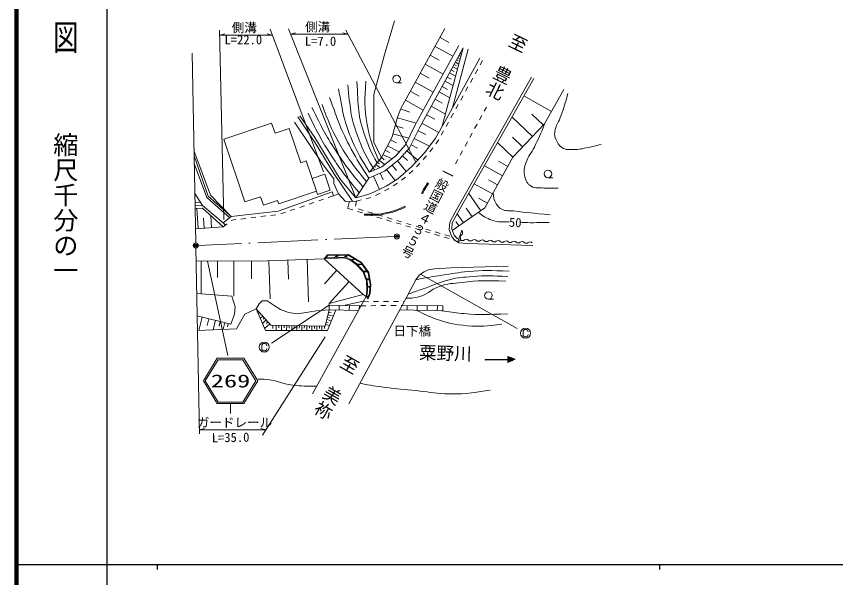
# Model space of a CAD drawing. Units: millimetres, scale not verified. Extents: x 40000 to 680000, y 20000 to 380000.
# Drawn here: x 40000 to 203061, y 202409 to 314038 of the extents above; entities that cross this region are included whole.
import ezdxf
from ezdxf.enums import TextEntityAlignment as Align

# ---------------------------------------------------------------- set-up
doc = ezdxf.new("R2010")
doc.units = ezdxf.units.MM
doc.header["$LTSCALE"] = 1000
doc.header["$PDMODE"] = 32
doc.header["$PDSIZE"] = 500
doc.linetypes.add('LONG_DASHED_DOTTED', pattern=[15.25, 12, -1.5, 0.25, -1.5])
for name, color, linetype, lineweight in [('M-BGD', 7, 'Continuous', 13), ('M-BMK', 2, 'Continuous', 13), ('M-STR-HTXT', 7, 'Continuous', 13), ('M-STR-STRC', 7, 'Continuous', 13), ('M-STR-STRD', 7, 'Continuous', 13), ('M-TTL', 2, 'Continuous', 140), ('M-TTL-BAND', 7, 'Continuous', 25)]:
    doc.layers.add(name, color=color, linetype=linetype, lineweight=lineweight)
doc.layers.add('M-BMK-HTXT', color=7, linetype='Continuous')
doc.layers.add('M-OTRS', color=6, linetype='Continuous')
doc.styles.add('@ＭＳ ゴシック', font='')
doc.styles.add('ＭＳ ゴシック', font='')
doc.styles.get('@ＭＳ ゴシック').set_extended_font_data('@MS Gothic')
doc.styles.get('ＭＳ ゴシック').set_extended_font_data('MS Gothic')

msp = doc.modelspace()

# ---------------------------------------------------------------- linework, layer by layer
at = {"layer": 'M-BGD'}
for p, q in [((124333, 309847), (126101, 308866)), ((123352, 308079), (126888, 306117)), ((128938, 307772), (124779, 292225)), ((129904, 307513), (126778, 295827)), ((128345, 306693), (128610, 306547)), ((128586, 307131), (128718, 307058)), ((122367, 306304), (124142, 305319)), ((127382, 304940), (128078, 304557)), ((127623, 305378), (127971, 305187)), ((127863, 305816), (128344, 305552)), ((128104, 306254), (128345, 306122)), ((132305, 304387), (132789, 305262)), ((121382, 304529), (124933, 302559)), ((126539, 303405), (127150, 303069)), ((126875, 304017), (127798, 303510)), ((127128, 304478), (127590, 304225)), ((131338, 302636), (131822, 303512)), ((120393, 302746), (122176, 301757)), ((125757, 301982), (126568, 301536)), ((126202, 302793), (127426, 302121)), ((130371, 300885), (130855, 301761)), ((115674, 300824), (116674, 300824)), ((119404, 300963), (122969, 298985)), ((124720, 300095), (125796, 299503)), ((125311, 301170), (126933, 300279)), ((118410, 299173), (120201, 298180)), ((124129, 299019), (126280, 297837)), ((129404, 299135), (129888, 300010)), ((117417, 297383), (120997, 295396)), ((123345, 297592), (124771, 296809)), ((128437, 297384), (128921, 298259)), ((146527, 295119), (141016, 298230)), ((116482, 295681), (118307, 295018)), ((122561, 296166), (125414, 294599)), ((127470, 295633), (127954, 296509)), ((115830, 293852), (119568, 292795)), ((121640, 294489), (123317, 293567)), ((126503, 293883), (126987, 294758)), ((142720, 290125), (138639, 294031)), ((144908, 292411), (142622, 294599)), ((115385, 292279), (116959, 291834)), ((120718, 292811), (124073, 290968)), ((125531, 292135), (125936, 292855)), ((125936, 292855), (126020, 293007)), ((114940, 290705), (118087, 289815)), ((119950, 291287), (121478, 290527)), ((124552, 290391), (125042, 291263)), ((114453, 289483), (115631, 288883)), ((119190, 289759), (122246, 288239)), ((123476, 288710), (123996, 289402)), ((123996, 289402), (124062, 289519)), ((138814, 286044), (135769, 288959)), ((140767, 288084), (138726, 290038)), ((113410, 287436), (114280, 286992)), ((113853, 288306), (116209, 287105)), ((117743, 287323), (119872, 285423)), ((118555, 288482), (119832, 287846)), ((122274, 287112), (122875, 287911)), ((112210, 285415), (113291, 284551)), ((112642, 285955), (113183, 285523)), ((112966, 286565), (114707, 285679)), ((116824, 286293), (117854, 285373)), ((120978, 285592), (121654, 286328)), ((110934, 283820), (111341, 283495)), ((111247, 284211), (111450, 284048)), ((111559, 284601), (112373, 283950)), ((111885, 285008), (112292, 284683)), ((114763, 284445), (115633, 283354)), ((115855, 285315), (117576, 283154)), ((119625, 284119), (120301, 284855)), ((136780, 282354), (133157, 284343)), ((137794, 284201), (135947, 285215)), ((111062, 282278), (112244, 279599)), ((112401, 282870), (112993, 281530)), ((113672, 283576), (115411, 281393)), ((118173, 282747), (118927, 283404)), ((98877, 281795), (99722, 279291)), ((115009, 280320), (115859, 280847)), ((116666, 281433), (117420, 282090)), ((121844, 280926), (122016, 280824)), ((134790, 278731), (131122, 280746)), ((135785, 280543), (133974, 281537)), ((145805, 281945), (146805, 281945)), ((103100, 278347), (102831, 279131)), ((111482, 278443), (112379, 278885)), ((113276, 279327), (113914, 279641)), ((113914, 279641), (114159, 279793)), ((120813, 278806), (120642, 278908)), ((75514, 278824), (77061, 276435)), ((100183, 277347), (101129, 277671)), ((102075, 277995), (103021, 278320)), ((103100, 278347), (104146, 278754)), ((107673, 277268), (107513, 276281)), ((107673, 277268), (108641, 277520)), ((109609, 277771), (110577, 278023)), ((132427, 275377), (130036, 278828)), ((133783, 276897), (131949, 277905)), ((75549, 277029), (76628, 277103)), ((75562, 276335), (77061, 276435)), ((76187, 271822), (75915, 275850)), ((77061, 276435), (81140, 272949)), ((94507, 275401), (95453, 275726)), ((96399, 276050), (97345, 276374)), ((98291, 276698), (99237, 277023)), ((106001, 275828), (106960, 275542)), ((108058, 275736), (109016, 275450)), ((117315, 276285), (117382, 276096)), ((130702, 274182), (129506, 275908)), ((78836, 272000), (78673, 274412)), ((86671, 273979), (87663, 274099)), ((88656, 274220), (89649, 274340)), ((90642, 274461), (91634, 274582)), ((92615, 274753), (93561, 275077)), ((107918, 275257), (108876, 274971)), ((109309, 274481), (109295, 274681)), ((109835, 274686), (110793, 274400)), ((109974, 275163), (110932, 274877)), ((111752, 274115), (112710, 273829)), ((111890, 274590), (112848, 274304)), ((113806, 274017), (114765, 273731)), ((128976, 272987), (127742, 274769)), ((77409, 271904), (77276, 273872)), ((81140, 272949), (81620, 272514)), ((81176, 272158), (81956, 272783)), ((82737, 273408), (82874, 273518)), ((82874, 273518), (83693, 273617)), ((84685, 273738), (85678, 273858)), ((113668, 273544), (114627, 273258)), ((115585, 272973), (116544, 272687)), ((115723, 273445), (116681, 273158)), ((117502, 272402), (118460, 272116)), ((117639, 272872), (118597, 272585)), ((128085, 272370), (127468, 273261)), ((75649, 271785), (81176, 272158)), ((119419, 271831), (120377, 271545)), ((119555, 272299), (120513, 272012)), ((121335, 271260), (122294, 270974)), ((121471, 271726), (122429, 271439)), ((123252, 270689), (124211, 270404)), ((123387, 271153), (124346, 270867)), ((127842, 269171), (128659, 271545)), ((125169, 270118), (126127, 269833)), ((125304, 270580), (126262, 270294)), ((127086, 269547), (127365, 269464)), ((128086, 269021), (129727, 268841)), ((129727, 268841), (142774, 268463)), ((76772, 265382), (76751, 258861)), ((80033, 265372), (80022, 262111)), ((83294, 265361), (83271, 258391)), ((86779, 265350), (86768, 261865)), ((90263, 265427), (90534, 257835)), ((94058, 265563), (94194, 261767)), ((97854, 265698), (98156, 257253)), ((103751, 263555), (101299, 260856)), ((106241, 261292), (102284, 256937)), ((98935, 238952), (109590, 258340)), ((109036, 258753), (109590, 258340)), ((133951, 257774), (134951, 257774)), ((102274, 256611), (102253, 255673)), ((102274, 256611), (108561, 256467)), ((108561, 256467), (102274, 256611)), ((104274, 256565), (104252, 255625)), ((109056, 257367), (105207, 256544)), ((106273, 256519), (106252, 255577)), ((108273, 256473), (108260, 255919)), ((108561, 256467), (109561, 256478)), ((109056, 257367), (110056, 257361)), ((110561, 256489), (111561, 256500)), ((111056, 257355), (112056, 257349)), ((112561, 256511), (113561, 256522)), ((113056, 257342), (114056, 257336)), ((114560, 256532), (115560, 256543)), ((115056, 257330), (116055, 257324)), ((116560, 256554), (116791, 256557)), ((124912, 256464), (116791, 256557)), ((117055, 257317), (117203, 257317)), ((117791, 256545), (117780, 255611)), ((119791, 256523), (119780, 255569)), ((121791, 256500), (121779, 255527)), ((123790, 256477), (123779, 255485)), ((88391, 255133), (88135, 254899)), ((89066, 254395), (88554, 253927)), ((88729, 254764), (88601, 254647)), ((102009, 254695), (103086, 254435)), ((102139, 255233), (102677, 255103)), ((102245, 255674), (108048, 255534)), ((124881, 255464), (124623, 255467)), ((124779, 255465), (124779, 255464)), ((76952, 254240), (76295, 251569)), ((78288, 253911), (77959, 252576)), ((79623, 253583), (79161, 251703)), ((80563, 253352), (80332, 252412)), ((81503, 253121), (81178, 251798)), ((82164, 252958), (82002, 252297)), ((89741, 253657), (88974, 252955)), ((89404, 254026), (89148, 253792)), ((90443, 252890), (89409, 251944)), ((90092, 253273), (89708, 252922)), ((101541, 252750), (102339, 252558)), ((101658, 253236), (102057, 253140)), ((101775, 253722), (102713, 253497)), ((101892, 254209), (102361, 254096)), ((91030, 252626), (91015, 251926)), ((91731, 252610), (91708, 251561)), ((92255, 252599), (92244, 252074)), ((92780, 252587), (92758, 251557)), ((93295, 252576), (93284, 252061)), ((93810, 252565), (93788, 251554)), ((94315, 252554), (94304, 252048)), ((94821, 252542), (94799, 251551)), ((95321, 252531), (95310, 252036)), ((95821, 252520), (95799, 251548)), ((96320, 252510), (96310, 252023)), ((96820, 252499), (96799, 251544)), ((97320, 252488), (97310, 252011)), ((97820, 252477), (97799, 251541)), ((98320, 252466), (98310, 251998)), ((98820, 252455), (98800, 251538)), ((99320, 252444), (99310, 251985)), ((99820, 252433), (99800, 251535)), ((100319, 252422), (100310, 251973)), ((100819, 252411), (100800, 251532)), ((101319, 252400), (101310, 251960)), ((137820, 245202), (137800, 246402)), ((137800, 246402), (139310, 245829)), ((138001, 246326), (137801, 246322)), ((138202, 246249), (137802, 246242)), ((133309, 245803), (137808, 245882)), ((133309, 245803), (133312, 245643)), ((133310, 245763), (137809, 245842)), ((133311, 245723), (137810, 245802)), ((133311, 245683), (137811, 245762)), ((133312, 245643), (137811, 245722)), ((138404, 246173), (137804, 246162)), ((138605, 246096), (137805, 246082)), ((138806, 246020), (137806, 246002)), ((139008, 245943), (137808, 245922)), ((139209, 245867), (137809, 245842)), ((139210, 245787), (137811, 245762)), ((139012, 245704), (137812, 245682)), ((138813, 245620), (137813, 245602)), ((138615, 245536), (137815, 245522)), ((138416, 245453), (137816, 245442)), ((138217, 245369), (137817, 245362)), ((138019, 245286), (137819, 245282)), ((139310, 245829), (137820, 245202))]:
    msp.add_line(p, q, dxfattribs=at)
for points in [[(115228, 313142), (113189, 306212), (111136, 298513), (111136, 288967), (112679, 286001)], [(110310, 283040), (112679, 286001), (114771, 290106), (115876, 294015), (116499, 295729), (125310, 311607)], [(110310, 283040), (112741, 284112), (115497, 286308), (117436, 288481), (119329, 292359), (128061, 308253)], [(110147, 281874), (113263, 283250), (116187, 285579), (118274, 287918), (120217, 291899), (128938, 307772)], [(110147, 281874), (107570, 277964), (110443, 278712), (113574, 280254), (115910, 281702), (118643, 284085), (121283, 286958), (123409, 289785), (125324, 293196), (132243, 305722)], [(128086, 269021), (127365, 269464), (126700, 270184), (126138, 271658), (126262, 273096), (127368, 275128), (142545, 301949)], [(128027, 269707), (127744, 269844), (127111, 270511), (126646, 271729), (126751, 272949), (127805, 274885), (142981, 301703)], [(126754, 271447), (133268, 275960), (138796, 286026), (145128, 292641), (148985, 299474)], [(96022, 294039), (99456, 288876), (103217, 282802), (106876, 277260)], [(107570, 277964), (104453, 281686), (99386, 289927), (96443, 294272)], [(107673, 277268), (105515, 277247), (104146, 278754), (103183, 280786), (103160, 281697), (101034, 284500), (95380, 293004)], [(75350, 287394), (78638, 278486), (82768, 274203)], [(75371, 286310), (78152, 278303), (82768, 274203)], [(75401, 284755), (77909, 278000), (82495, 273960)], [(81140, 272949), (82768, 274203), (92107, 275310), (102831, 279131)], [(106001, 275828), (105974, 275953), (106282, 277254)], [(75572, 275835), (77025, 275896), (81176, 272158)], [(75772, 265385), (87993, 265346), (101258, 265820), (109036, 258753), (102284, 256937), (102245, 255674), (101455, 252397), (90677, 252634), (87716, 255871), (89572, 251568), (101929, 251528), (103567, 255642)], [(106180, 236992), (117723, 258276), (119500, 261671), (120232, 262605), (121167, 263252), (121993, 263611), (123197, 263845), (126504, 264025), (137865, 264361)], [(75896, 258922), (82889, 258420), (83526, 256264), (83435, 254806), (82676, 252832), (75981, 254479)], [(87716, 255871), (88305, 256833), (88943, 257440), (89884, 257471), (91281, 256560), (92557, 255740), (94136, 255132), (95867, 254889), (98054, 255193), (99754, 255466), (102245, 255674)], [(116791, 256557), (124912, 256464), (124881, 255462), (116295, 255642)], [(76037, 251557), (83800, 251921), (85500, 254776), (87716, 255871)]]:
    msp.add_lwpolyline(points, dxfattribs=at)
at = {"layer": 'M-BGD', "lineweight": 18}
msp.add_lwpolyline([(85484, 277128), (81275, 289600), (90811, 292817), (91482, 290828), (94271, 291769), (96589, 284899), (97703, 285275), (99722, 279291), (92225, 276761), (92003, 277419), (89178, 276466), (88600, 278179)], close=True, dxfattribs=at)
msp.add_lwpolyline([(98877, 281795), (101368, 282636), (102434, 279477), (99943, 278636), (99722, 279291)], dxfattribs=at)
at = {"layer": 'M-BGD'}
for centre in [(115674, 301574), (145805, 282695), (133951, 258524)]:
    msp.add_circle(centre, 750, dxfattribs=at)
for centre in [(128088, 271077), (127680, 269890)]:
    msp.add_arc(centre, 738, 282.7197, 39.31056, dxfattribs=at)
at = {"layer": 'M-BGD', "lineweight": 18}
for centre, start, end in [((128793, 270047), 226.23776, 308.89928), ((129549, 269109), 46.23776, 128.89928), ((130382, 269979), 226.23776, 308.89928), ((131139, 269042), 46.23776, 128.89928), ((131972, 269912), 226.23776, 308.89928), ((132728, 268974), 46.23776, 128.89928), ((133561, 269844), 226.23776, 308.89928), ((134317, 268907), 46.23776, 128.89928), ((135150, 269777), 226.23776, 308.89928), ((135907, 268839), 46.23776, 128.89928), ((136740, 269709), 226.23776, 308.89928), ((137496, 268772), 46.23776, 128.89928), ((138329, 269642), 226.23776, 308.89928), ((139085, 268705), 46.23776, 128.89928), ((139918, 269574), 226.23776, 308.89928), ((140675, 268637), 46.23776, 128.89928), ((141508, 269507), 226.23776, 308.89928), ((142264, 268570), 46.23776, 128.89928)]:
    msp.add_arc(centre, 602, start, end, dxfattribs=at)
at = {"layer": 'M-BGD'}
for points, knots in [([(105973, 300446), (106438, 295840), (106470, 294104), (107868, 290339), (108842, 287718), (109349, 286670), (110999, 283902)], [0, 0, 0, 0, 1, 1, 1, 2, 2, 2, 2]), ([(109566, 301156), (109322, 297309), (109179, 295854), (109803, 292550), (110352, 289640), (110811, 288459), (112151, 285341)], [0, 0, 0, 0, 1, 1, 1, 2, 2, 2, 2]), ([(104118, 299656), (105013, 294814), (105178, 293026), (106921, 289154), (108041, 286664), (108564, 285682), (110310, 283040)], [0, 0, 0, 0, 1, 1, 1, 2, 2, 2, 2]), ([(149781, 298682), (149188, 296611), (149034, 296033), (148446, 294371), (147981, 293055), (147310, 292423), (147163, 291035), (147104, 290471), (147131, 290113), (147368, 289598), (147704, 288870), (147943, 288415), (148600, 287955), (149368, 287420), (150025, 287562), (150961, 287545), (152075, 287524), (152690, 287745), (153784, 287955), (154815, 288154), (155168, 288245), (156401, 288571)], [0, 0, 0, 0, 1, 1, 1, 2, 2, 2, 3, 3, 3, 4, 4, 4, 5, 5, 5, 6, 6, 6, 7, 7, 7, 7]), ([(102341, 297919), (104118, 293047), (104571, 291476), (106644, 287654), (107903, 285334), (108390, 284487), (110147, 281874)], [0, 0, 0, 0, 1, 1, 1, 2, 2, 2, 2]), ([(98836, 295913), (100830, 291856), (101434, 290596), (103495, 287425), (105442, 284429), (106269, 283404), (108982, 280108)], [0, 0, 0, 0, 1, 1, 1, 2, 2, 2, 2]), ([(98077, 294760), (100070, 290704), (100675, 289444), (102736, 286272), (104682, 283277), (105510, 282251), (108223, 278955)], [0, 0, 0, 0, 1, 1, 1, 2, 2, 2, 2]), ([(145128, 292641), (144226, 290438), (143990, 289804), (143109, 288058), (142502, 286857), (141903, 286303), (141466, 285030), (141100, 283964), (140943, 283251), (141210, 282156), (141419, 281297), (141686, 280717), (142441, 280257), (143306, 279730), (143998, 279973), (145008, 279898), (146107, 279815), (146513, 279839), (147830, 279898)], [0, 0, 0, 0, 1, 1, 1, 2, 2, 2, 3, 3, 3, 4, 4, 4, 5, 5, 5, 6, 6, 6, 6]), ([(134927, 278980), (135016, 278028), (135005, 277514), (135503, 276778), (135846, 276272), (136073, 275965), (136609, 275673), (137428, 275225), (138052, 275476), (138978, 275357), (141809, 274993), (142725, 274922), (146242, 274567)], [0, 0, 0, 0, 1, 1, 1, 2, 2, 2, 3, 3, 3, 4, 4, 4, 4]), ([(109295, 274681), (111293, 274659), (112031, 274623), (113721, 275009), (115173, 275341), (115751, 275576), (117315, 276285)], [0, 0, 0, 0, 1, 1, 1, 2, 2, 2, 2]), ([(117382, 276096), (115807, 275382), (115225, 275145), (113763, 274812), (112062, 274423), (111320, 274460), (109309, 274481)], [0, 0, 0, 0, 1, 1, 1, 2, 2, 2, 2]), ([(117996, 258798), (119653, 259393), (120074, 259543), (121410, 260012), (123287, 260672), (124301, 261165), (126226, 261670), (127958, 262125), (128983, 262139), (130766, 262302), (133515, 262553), (134535, 262448), (137833, 262302)], [0, 0, 0, 0, 1, 1, 1, 2, 2, 2, 3, 3, 3, 4, 4, 4, 4]), ([(119500, 261671), (122036, 262136), (122703, 262259), (124765, 262578), (126765, 262888), (127883, 263098), (129898, 263289), (133076, 263591), (134242, 263488), (138070, 263368)], [0, 0, 0, 0, 1, 1, 1, 2, 2, 2, 3, 3, 3, 3]), ([(117570, 257993), (118563, 257967), (118959, 258031), (119830, 258196), (121673, 258545), (122382, 259657), (124134, 260328), (125829, 260977), (126914, 260882), (128713, 261118), (132079, 261559), (133340, 261445), (137399, 261394)], [0, 0, 0, 0, 1, 1, 1, 2, 2, 2, 3, 3, 3, 4, 4, 4, 4]), ([(119714, 255570), (121334, 254691), (121907, 254445), (123384, 253893), (125763, 253002), (127210, 252747), (129740, 252511), (132414, 252261), (133526, 252413), (136609, 252787)], [0, 0, 0, 0, 1, 1, 1, 2, 2, 2, 3, 3, 3, 3]), ([(124881, 255462), (126873, 255129), (127475, 255075), (129148, 254919), (132495, 254607), (133716, 254741), (137754, 254880)], [0, 0, 0, 0, 1, 1, 1, 2, 2, 2, 2]), ([(88142, 241870), (88466, 241873), (88814, 241866), (89238, 241855), (91550, 241793), (92740, 240912), (95041, 240671), (96884, 240477), (97582, 240460), (99782, 240493)], [0, 0, 0, 0, 1, 1, 1, 2, 2, 2, 3, 3, 3, 3]), ([(108383, 241052), (110755, 240615), (111408, 240506), (113360, 240236), (115786, 239902), (117162, 239861), (119598, 239605), (121820, 239371), (123051, 239078), (125283, 238973), (128806, 238807), (130169, 239107), (134284, 239684)], [0, 0, 0, 0, 1, 1, 1, 2, 2, 2, 3, 3, 3, 4, 4, 4, 4])]:
    msp.add_open_spline(points, degree=3, knots=knots, dxfattribs=at)
at = {"layer": 'M-BGD', "lineweight": 18}
for points in [[(107789, 301077), (108076, 296128), (107934, 294200), (109408, 290141), (110176, 288027), (110523, 287147), (111801, 284903)], [(100841, 296537), (102123, 293025), (102592, 291869), (104118, 289075), (105927, 285762), (106906, 284631), (109687, 281177)], [(131974, 275064), (133013, 274242), (133506, 273925), (134635, 273501), (135916, 273021), (136825, 273176), (138055, 273169)]]:
    msp.add_open_spline(points, degree=3, knots=[0, 0, 0, 0, 1, 1, 1, 2, 2, 2, 2], dxfattribs=at)
at = {"layer": 'M-BGD'}
for points in [[(120642, 278908), (121243, 279917), (121243, 279917), (121844, 280926)], [(122016, 280824), (121415, 279815), (121415, 279815), (120813, 278806)]]:
    msp.add_open_spline(points, degree=3, dxfattribs=at)
at = {"layer": 'M-BGD', "lineweight": 18}
msp.add_open_spline([(140552, 273048), (142212, 272981), (143410, 273011), (146045, 273027)], degree=3, dxfattribs=at)
at = {"layer": 'M-BMK'}
for p, q in [((133136, 295217), (133563, 295999)), ((132176, 293462), (132656, 294339)), ((131216, 291707), (131696, 292585)), ((130256, 289953), (130736, 290830)), ((129296, 288198), (129776, 289076)), ((128336, 286444), (128816, 287321)), ((127376, 284689), (127856, 285566))]:
    msp.add_line(p, q, dxfattribs=at)
at = {"layer": 'M-BMK', "color": 7, "linetype": 'LONG_DASHED_DOTTED'}
msp.add_line((115249, 270257), (76212, 268493), dxfattribs=at)
at = {"layer": 'M-BMK', "color": 7}
for centre in [(115749, 270279), (75713, 268470)]:
    msp.add_circle(centre, 500, dxfattribs=at)
at = {"layer": 'M-OTRS'}
for p in [(115749, 270279), (75713, 268470)]:
    msp.add_point(p, dxfattribs=at)
at = {"layer": 'M-STR-HTXT'}
for p, q in [((90499, 311522), (101127, 283152)), ((94170, 311532), (107570, 277964)), ((80442, 311291), (81297, 273633)), ((80464, 310337), (81464, 310587)), ((80464, 310337), (90944, 310337)), ((90944, 310337), (89944, 310587)), ((94587, 310488), (95587, 310738)), ((94587, 310488), (106000, 310488)), ((106000, 310488), (105000, 310738)), ((119532, 285053), (105584, 311269)), ((75703, 268970), (74979, 306713)), ((76431, 231031), (75722, 267970)), ((101463, 250325), (89003, 230723)), ((76416, 231795), (77416, 232045)), ((76416, 231795), (89685, 231795)), ((89685, 231795), (88685, 232045))]:
    msp.add_line(p, q, dxfattribs=at)
at = {"layer": 'M-STR-STRC'}
for p, q in [((78049, 265378), (82056, 246555)), ((120427, 262740), (139706, 251977)), ((102274, 256611), (90764, 249020)), ((140859, 251281), (140859, 250781)), ((88833, 248506), (88833, 248006)), ((79994, 246024), (77230, 241524)), ((80162, 245724), (77582, 241524)), ((79994, 246024), (85266, 246024)), ((80162, 245724), (85098, 245724)), ((87678, 241524), (85098, 245724)), ((88030, 241524), (85266, 246024)), ((77230, 241524), (79994, 237024)), ((77582, 241524), (80162, 237324)), ((82478, 241601), (82630, 241524)), ((85098, 237324), (87678, 241524)), ((85266, 237024), (88030, 241524)), ((79994, 237024), (85266, 237024)), ((80162, 237324), (85098, 237324)), ((82630, 237024), (82630, 235024))]:
    msp.add_line(p, q, dxfattribs=at)
for centre in [(141359, 251031), (89333, 248256)]:
    msp.add_circle(centre, 1000, dxfattribs=at)
for centre, start, end in [((141359, 251281), 0, 180), ((141359, 250781), 180, 360), ((89333, 248506), 0, 180), ((89333, 248006), 180, 360)]:
    msp.add_arc(centre, 500, start, end, dxfattribs=at)
at = {"layer": 'M-STR-STRD'}
for p, q in [((101802, 266484), (101258, 265820)), ((105341, 266026), (101258, 265820)), ((101258, 265820), (105341, 266026)), ((101999, 266488), (101588, 265987)), ((101588, 265987), (103319, 266074)), ((101927, 266637), (101802, 266484)), ((101927, 266637), (106078, 266709)), ((106078, 266709), (101927, 266637)), ((103941, 266522), (101999, 266488)), ((103941, 266522), (103319, 266074)), ((104205, 266526), (103595, 266088)), ((103595, 266088), (105325, 266175)), ((105775, 266553), (104205, 266526)), ((105775, 266553), (105325, 266175)), ((106599, 265505), (105341, 266026)), ((105341, 266026), (106599, 265505)), ((106024, 266566), (105497, 266123)), ((105497, 266123), (106600, 265666)), ((107305, 265790), (106024, 266566)), ((106078, 266709), (108719, 265109)), ((108719, 265109), (106078, 266709)), ((106600, 265666), (107305, 265790)), ((107659, 264714), (106599, 265505)), ((106599, 265505), (107659, 264714)), ((106792, 265548), (107500, 265672)), ((106792, 265548), (107302, 265168)), ((107302, 265168), (107760, 264826)), ((108615, 264997), (107500, 265672)), ((108971, 263294), (107659, 264714)), ((107659, 264714), (108971, 263294)), ((107760, 264826), (108786, 264755)), ((107908, 264665), (108435, 264096)), ((107908, 264665), (108898, 264597)), ((108786, 264755), (108615, 264997)), ((108719, 265109), (110157, 263079)), ((110157, 263079), (108719, 265109)), ((109772, 263363), (108898, 264597)), ((108435, 264096), (109101, 263375)), ((108971, 263294), (109672, 261443)), ((109101, 263375), (109772, 263363)), ((109158, 263224), (109639, 261954)), ((109158, 263224), (109879, 263211)), ((110015, 263020), (109879, 263211)), ((110235, 261735), (110015, 263020)), ((110570, 260671), (110157, 263079)), ((109639, 261954), (110235, 261735)), ((109672, 261443), (109762, 259592)), ((109709, 261768), (109820, 261474)), ((109709, 261768), (110265, 261564)), ((109820, 261474), (109870, 260462)), ((110411, 260714), (110265, 261564)), ((109590, 258340), (109762, 259592)), ((109762, 259592), (109590, 258340)), ((109912, 259586), (109749, 258390)), ((109870, 260462), (110382, 260204)), ((109878, 260290), (109912, 259586)), ((109878, 260290), (110369, 260042)), ((110279, 258944), (110369, 260042)), ((110411, 260714), (110382, 260204)), ((110427, 258910), (110570, 260671)), ((110013, 257885), (109590, 258340)), ((109590, 258340), (110013, 257885)), ((109962, 258160), (109749, 258390)), ((109962, 258160), (110279, 258944)), ((110427, 258910), (110013, 257885)), ((110013, 257885), (110427, 258910))]:
    msp.add_line(p, q, dxfattribs=at)
at = {"layer": 'M-TTL'}
msp.add_line((40000, 380000), (40000, 20000), dxfattribs=at)
at = {"layer": 'M-TTL-BAND'}
for p, q in [((58000, 370000), (58000, 20000)), ((40000, 205000), (579000, 205000)), ((68000, 205000), (68000, 204000)), ((168000, 205000), (168000, 204000))]:
    msp.add_line(p, q, dxfattribs=at)

# ---------------------------------------------------------------- texts
at = {"layer": 'M-BGD', "style": 'ＭＳ ゴシック'}
msp.add_text('50', height=1833, rotation=356.987, dxfattribs=at).set_placement((139302, 273065), align=Align.MIDDLE_CENTER)
msp.add_text('日下橋', height=1833, dxfattribs=at).set_placement((118797, 251478), align=Align.MIDDLE_CENTER)
at = {"layer": 'M-BMK-HTXT', "style": '@ＭＳ ゴシック'}
for s, height, rotation, p in [('至\u3000豊北', 2566, 244.101, (137554, 304012)), ('一般国道４３５号', 1833, 242.996, (121872, 274983)), ('至\u3000美祢', 2566, 240.301, (103734, 240236))]:
    msp.add_text(s, height=height, rotation=rotation, dxfattribs=at).set_placement(p, align=Align.MIDDLE_CENTER)
at = {"layer": 'M-BMK-HTXT', "style": 'ＭＳ ゴシック'}
msp.add_text('粟野川', height=2566, rotation=358.445, dxfattribs=at).set_placement((125328, 245008), align=Align.BOTTOM_CENTER)
at = {"layer": 'M-STR-HTXT', "style": 'ＭＳ ゴシック'}
for s, p in [('側溝', (99965, 310488)), ('側溝', (85357, 310337)), ('L=22.0', (85175, 307943)), ('L=7.0', (100542, 307640)), ('ガードレール', (83421, 231795))]:
    msp.add_text(s, height=1833, dxfattribs=at).set_placement(p, align=Align.BOTTOM_CENTER)
msp.add_text('L=35.0', height=1833, rotation=0.939, dxfattribs=at).set_placement((82661, 228828), align=Align.BOTTOM_CENTER)
at = {"layer": 'M-STR-STRC', "style": 'ＭＳ ゴシック', "width": 1.5}
msp.add_text('269', height=2566, dxfattribs=at).set_placement((82630, 241524), align=Align.MIDDLE_CENTER)
at = {"layer": 'M-TTL-BAND', "style": '@ＭＳ ゴシック', "width": 1.4}
msp.add_text('平  面  図', height=3666, rotation=270, dxfattribs=at).set_placement((49777, 306475), align=Align.MIDDLE_RIGHT)
at = {"layer": 'M-TTL-BAND', "style": '@ＭＳ ゴシック'}
msp.add_text('縮尺千分の一', height=3666, rotation=270, dxfattribs=at).set_placement((49777, 261030), align=Align.MIDDLE_RIGHT)

doc.saveas('drawing.dxf')
